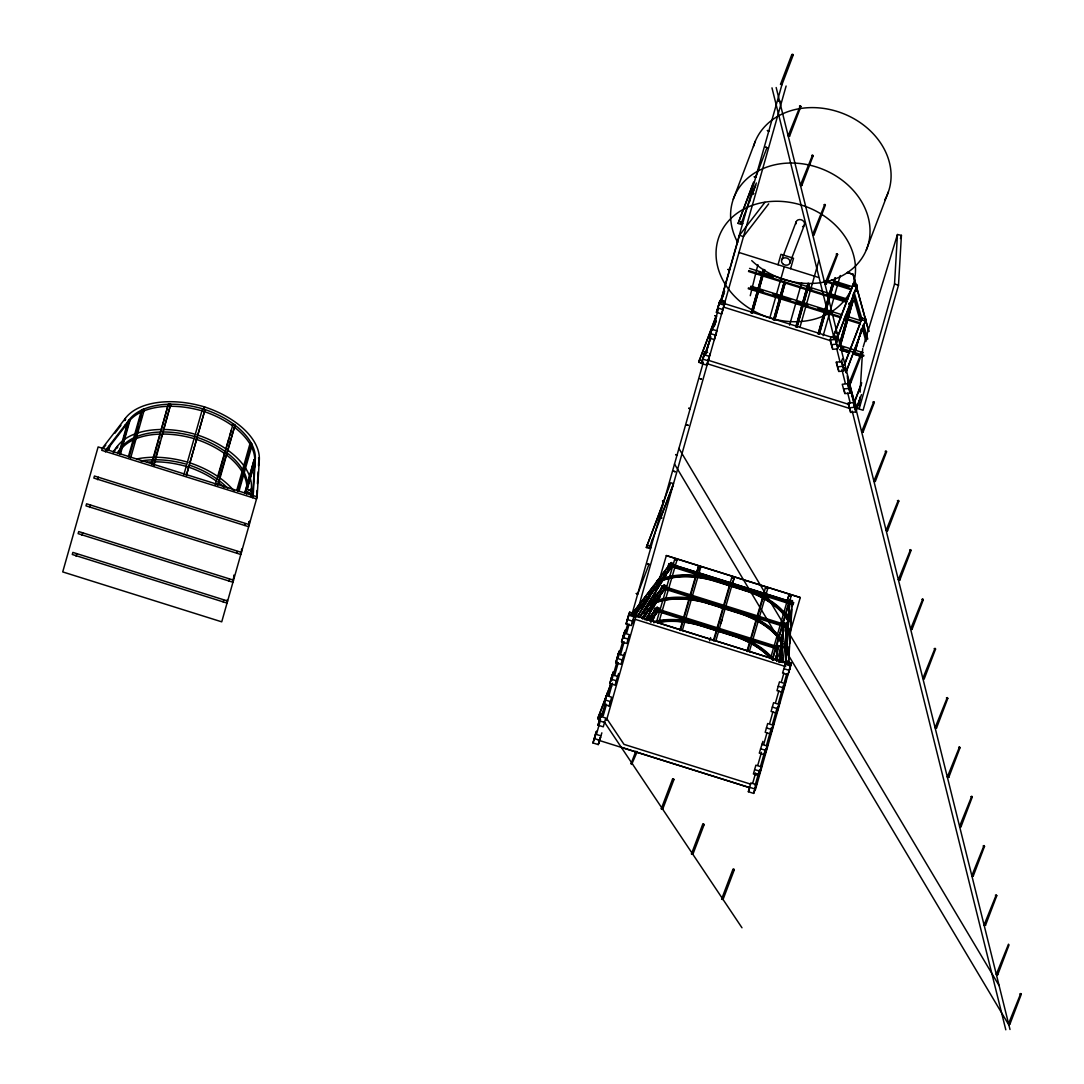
<?xml version="1.0" encoding="UTF-8"?>
<svg xmlns="http://www.w3.org/2000/svg" width="1084" height="1084" viewBox="0 0 1084 1084"><rect width="100%" height="100%" fill="white"/><g stroke="black" fill="none" stroke-linecap="round" stroke-linejoin="round"><path stroke-width="1.5" d="M637.717 593.964L636.322 593.517L637.717 593.964L648.991 564.29L647.595 563.856L648.991 564.29M635.847 751.158L631.105 763.637L631.647 764.437L637.243 751.591M632.5 764.084L631.105 763.637M660.698 517.786C662.31 516.987 661.389 517.285 661.782 518.342M661.281 808.772L662.676 809.206L673.936 779.586L673.462 778.759L672.554 779.098L661.281 808.772L662.676 809.206M672.554 779.098L673.95 779.545M691.47 853.894L692.866 854.327L704.112 824.707L703.651 823.881L702.73 824.233L691.47 853.894L692.866 854.327M702.73 824.233L704.099 824.748M721.646 899.015L723.042 899.449L734.288 869.829L733.827 869.002L732.919 869.354L721.646 899.015L723.042 899.449M755.711 177.288L754.315 176.855L755.711 177.288L766.971 147.668L765.616 147.112L766.944 147.736M732.892 869.436L734.302 869.788M780.534 84.267L781.93 84.701L793.19 55.081L792.716 54.254L791.808 54.593L780.534 84.267L781.93 84.701L720.223 302.626M788.204 135.73L789.586 136.205L800.873 106.503L800.344 105.704L788.204 135.73L789.599 136.164M791.808 54.593L793.203 55.04M799.477 106.069L800.873 106.503M800.439 185.12L801.835 185.527L813.122 155.825L812.58 155.026L800.453 185.052L801.848 185.486M811.726 155.391L813.122 155.825M812.702 234.374L814.084 234.849L825.358 205.147L824.829 204.348L812.702 234.374L814.098 234.808M823.962 204.713L825.358 205.147M824.938 283.696L826.32 284.184L837.607 254.469L837.065 253.67L824.938 283.696L826.333 284.13M836.211 254.035L837.607 254.469M849.422 382.34L850.804 382.828L862.092 353.113L861.563 352.327L849.422 382.34L850.818 382.788M860.696 352.679L862.092 353.113M861.658 431.744L863.054 432.15L874.341 402.449L873.799 401.649L861.672 431.662L863.067 432.109M872.945 402.001L874.341 402.449M873.921 480.984L875.303 481.472L886.576 451.771L886.048 450.971L873.921 480.984L875.316 481.432M885.181 451.323L886.576 451.771M886.156 530.32L887.539 530.794L898.826 501.093L898.284 500.293L886.156 530.32L887.552 530.754M897.43 500.645L898.826 501.093M898.406 579.642L899.788 580.116L911.061 550.415L910.533 549.615L898.406 579.642L899.801 580.076M909.679 549.981L911.061 550.415M910.655 628.964L912.023 629.438L923.311 599.737L922.782 598.937L910.655 628.964L912.037 629.398M921.915 599.303L923.311 599.737M922.877 678.421C924.774 677.608 921.685 678.747 924.273 678.76L935.56 649.059L935.018 648.259L922.89 678.286L924.286 678.719M934.164 648.625L935.56 649.059M935.14 727.608L936.522 728.082L947.795 698.381L947.267 697.581L935.14 727.608L936.535 728.041M946.4 697.947L947.795 698.381M947.375 776.93L948.757 777.418L960.045 747.703L959.516 746.903L947.375 776.93L948.771 777.364M958.649 747.269L960.045 747.703M959.625 826.252L961.007 826.74L972.28 797.025L971.752 796.225L959.625 826.252L961.02 826.686M970.898 796.591L972.28 797.025M971.874 875.574L973.242 876.062L984.529 846.347L984.001 845.561L971.874 875.574L973.269 876.021M983.134 845.913L984.529 846.347M984.096 924.977L985.491 925.384L996.779 895.682L996.237 894.883L984.109 924.896L985.505 925.343M995.383 895.235L996.779 895.682M996.359 974.218L997.741 974.706L1009.014 945.004L1008.486 944.205L996.359 974.218L997.754 974.665M1008.594 1023.553L1009.976 1024.028L1021.264 994.326L1020.735 993.527L1008.594 1023.553L1009.99 1023.987M1019.868 993.879L1021.264 994.326M223.697 600.197L223.128 601.864M227.301 599.723L227.098 603.111L72.276 554.493L72.872 552.406L227.681 601.024M229.537 579.344L228.968 581.01M233.141 578.87L232.938 582.257L78.116 533.64L78.712 531.567L233.534 580.17M233.629 578.477L233.832 575.103M237.41 551.566L236.84 553.233M241.597 549.019L241.393 552.393L86.571 503.789L85.988 505.862L240.811 554.48M246.556 493.992L246.732 491.066M245.269 523.789L244.713 525.455M248.778 525.008L248.968 521.634M249.456 521.241L249.266 524.615L94.444 476.012L93.847 478.085L248.67 526.702M251.231 491.269L251.407 488.342A72.669 41.368 15.8 0 0 245.485 468.071M251.298 496.431L252.301 491.689L246.258 488.721L253.385 491.906L252.667 494.412L245.553 491.215L252.667 494.412M244.984 493.234L254.198 459.521L255.282 459.738L253.141 496.011M252.667 496.011L254.605 463.288M257.03 490.469L256.542 498.925L101.72 450.307L102.316 448.234L125.243 418.492A72.669 41.368 15.8 0 1 204.632 406.961A72.669 41.368 15.8 0 1 259.266 460.564L257.125 496.838L221.732 621.837L62.723 571.918L98.129 446.92L257.125 496.838M257.436 483.721L258.127 471.892M258.507 465.578L258.683 462.651A72.669 41.368 15.8 0 0 258.602 457.719M776.442 659.912L777.133 648.218M776.591 660.698L777.282 649.004M776.754 661.484L777.878 645.576L780.399 645.942L779.504 661.077M776.998 660.603L777.878 645.576M779.152 656.985L779.355 653.625M779.396 656.118L779.599 652.744M779.545 656.918L779.748 653.557M780.968 662.392L782.052 643.977M782.255 640.63L783.149 625.563M781.225 661.511L782.309 643.097M782.499 639.75L783.298 626.362M781.374 662.297L783.895 622.921L786.401 623.286L784.816 650.264M785.358 630.983L785.561 627.609M785.507 631.796L785.9 625.048L785.656 625.929M785.751 630.915L786.401 623.286M785.588 663.313L789.396 602.027L789.152 602.907M789.897 600.265L786.09 661.552L789.653 601.146L789.897 600.265L792.404 600.631L788.569 662.338L789.315 646.321M788.569 655.644L789.071 647.202M789.667 637.067L790.168 628.612M790.764 618.476L791.266 610.035M789.667 643.747L790.412 627.731M790.764 625.17L791.51 609.154M791.862 606.579L792.404 600.631M863.176 346.988L897.444 234.523L901.427 235.35L898.487 285.241L863.094 410.253L859.124 409.007L859.815 397.259M860.113 392.218L862.688 348.601M859.124 409.007L894.53 284.008L897.444 234.523M776.171 658.3L776.401 655.21L775.846 660.17M788.149 616.688L788.393 613.598L782.96 662.676M779.125 662.487L782.309 634.37L779.288 662.094M781.74 661.064L782.12 657.744M785.209 663.476L787.458 643.598M750.264 295.688L757.892 264.645M751.456 312.463L757.309 291.718M758.204 288.534L763.597 269.388L751.104 312.991M752.54 312.788L762.879 276.108M763.773 272.911L764.667 269.726M773.773 319.468L784.111 282.775M774.857 319.807L780.697 299.062M781.591 295.878L785.195 283.114M796.09 326.474L801.943 305.729M802.837 302.544L808.23 283.398M797.174 326.812L809.301 283.737M818.406 333.479L824.26 312.734M825.154 309.55L828.745 296.786M829.653 293.601L832.349 284.022M819.49 333.818L825.331 313.073M826.225 309.888L829.816 297.124M830.723 293.94L835.222 277.978M846.618 319.536L839.382 345.268L840.452 345.606L847.688 319.875M847.512 316.325L851.13 303.452M848.596 316.663L853.108 300.58L852.038 300.241M76.829 553.653L75.975 556.078M82.682 532.813L81.828 535.239M90.541 505.036L89.687 507.461M98.414 477.258L97.56 479.67M106.747 450.903L107.655 447.678L108.657 448.112L109.62 446.865L108.617 446.432M108.712 450.09L109.62 446.865M113.088 453.153L117.384 446.269A72.669 41.368 15.8 0 1 122.113 441.242M125.243 418.492L124.66 420.565A72.669 41.368 15.8 0 1 125.69 419.251M124.66 426.961L125.243 424.874M118.861 453.518L127.98 421.324L128.982 421.757L129.945 420.511L128.942 420.077L106.273 449.467L105.419 451.892M120.744 449.061L128.942 420.077A68.604 39.051 15.8 0 1 201.367 408.438L203.955 409.196L204.632 406.961L203.643 409.102L206.217 409.969A68.563 39.038 15.8 0 1 255.282 459.738M119.877 453.952L128.982 421.757M120.378 454.318L129.945 420.511M128.413 456.554L141.638 409.874L143.562 409.224L144.28 409.847L130.608 458.139M129.131 457.177L142.343 410.497L144.28 409.847M133.996 443.031L138.549 426.92M140.378 420.484L141.747 415.66M142.654 412.435L143.562 409.224M151.462 463.871L168.332 404.305L170.73 404.21L153.792 466.066M151.841 464.548L168.332 404.305M153.413 465.388L160.242 441.242M161.164 438.017L170.283 405.822M183.833 474.792L202.532 408.79L205.025 409.617L186.34 475.619M186.543 474.589L205.025 409.617M215.079 485.307L233.168 423.817L234.998 425.226L218.128 484.792M218.114 476.933L225.865 449.575M226.786 446.351L229.063 438.302M229.971 435.077L231.339 430.253M217.369 485.117L234.998 425.226M236.935 489.765L250.16 443.085L251.136 442.99L252.22 444.589L238.995 491.282M245.214 463.925L246.583 459.088M238.019 491.364L251.244 444.684L250.16 443.085M244.618 493.328L254.198 459.521M247.531 487.109L253.913 464.575M247.437 488.627L255.187 461.269L254.103 461.039M254.347 467.678L254.93 465.605M250.81 490.429L251.407 488.342M258.683 462.651L259.266 460.564M250.932 496.513L252.301 491.689L253.385 491.906M252.382 496.648L253.29 493.437L252.206 493.206M252.572 497.678L253.168 495.591M600.604 719.681L597.812 718.8L598.463 716.483L610.915 683.706M646.321 547.501L670.698 482.746L673.489 483.613L649.113 548.382L646.321 547.501L664.113 500.673M701.551 363.194L698.76 362.327L699.41 360.01L716.023 316.298M756.361 182.966L740.873 224.307L738.096 223.426L753.57 182.085M628.557 615.116L633.855 616.782L631.362 625.576L626.064 623.923L628.557 615.116L629.682 612.148L635.034 613.842M627.189 620.956L629.682 612.148M599.466 740.413L600.617 737.228L598.246 744.586L592.934 742.933L596.552 731.158L594.073 739.966M600.455 716.375L605.766 718.042L603.273 726.836L597.975 725.169L601.593 713.408L600.753 716.348M603.869 704.343L606.362 695.549L611.661 697.202L609.167 706.009L603.869 704.343L607.487 692.581M617.555 676.375L615.062 685.169L609.764 683.503L612.257 674.709L617.555 676.375L618.679 673.408M624.587 652.568L620.969 664.329L615.671 662.676L619.289 650.915L616.796 659.709M621.566 641.836L624.059 633.042L629.357 634.709L626.864 643.503L621.566 641.836L625.183 630.075L624.045 633.259M610.888 680.535L613.381 671.741L612.243 674.926M596.457 734.288L600.143 721.294M601.512 716.429L605.197 703.435M607.501 695.318L610.712 683.963M611.633 680.711L617.148 661.226M618.07 657.988L622.663 641.755M623.585 638.503L627.717 623.896M707.608 352.517L704.966 351.69L701.348 363.452L706.646 365.105L710.264 353.343M702.486 360.254L703.353 357.219M703.719 356.08L704.966 351.69M709.139 337.964L711.632 329.17L716.931 330.823L714.437 339.631L709.139 337.964L710.291 334.78M718.895 303.52L724.193 305.173L721.7 313.981L716.402 312.314L720.02 300.553L725.318 302.219L724.18 305.403M710.264 334.997L712.757 326.203L711.619 329.387M717.527 309.346L720.02 300.553M603.232 715.738L606.471 704.315M608.774 696.185L612.46 683.177M614.614 675.576L618.246 662.717M620.522 654.682L624.167 641.823M626.728 632.758L629.167 624.154M631.796 614.872L703.177 362.801M705.481 354.671L710.643 336.447M712.391 330.268L718.38 309.13M632.528 613.341L671.24 562.582L673.462 563.707L635.021 614.127L632.528 613.341L653.788 585.78M706.145 353.086L710.711 337.138M713.408 327.422L716.673 316.081M720.887 300.824L739.491 235.323L764.925 202.329M599.371 740.006L598.896 741.47M632.297 623.53L633.205 620.305M634.154 616.755L635.265 613.246L673.462 563.707M598.246 744.586L601.864 732.825M632.595 622.866L633.449 619.831M627.988 640.536L628.869 637.27M708.191 360.674L709.017 357.747L707.879 360.931M606.512 720.277L786.117 86.015M650.251 603.707L650.007 604.587L649.316 604.032L649.573 603.151L650.549 603.951M657.053 582.257L656.619 580.821L657.351 582.501M652.636 603.571L655.522 601.688A61.029 34.742 15.8 0 1 708.868 602.609L739.383 612.189A61.029 34.742 15.8 0 1 781.984 641.389L781.74 642.27A61.029 34.742 15.8 0 0 780.439 640.278M650.305 604.831L655.82 601.932A60.582 34.485 15.8 0 1 708.787 602.839L745.819 614.56M658.666 582L662.866 579.601A60.582 34.485 15.8 0 1 715.833 580.523L745.304 589.764A60.582 34.485 15.8 0 1 787.594 618.761L788.989 621.037M777.662 649.099L654.275 610.36L654.519 609.479L777.906 648.218M654.75 609.1L654.993 608.219L778.38 646.958M661.809 586.769L662.053 585.888L787.567 625.305L787.323 626.186M708.502 578.3L668.381 565.699L668.638 564.818L669.113 563.572L793.569 602.65L793.325 603.531M669.113 563.572L668.381 565.699M659.113 609.249L659.357 608.368L657.134 607.243L656.89 608.124L659.113 609.249L649.885 621.213M642.487 617.609L666.416 586.038L664.194 584.913L642.758 613.259M655.806 583.151L671.24 562.582M752.174 313.317L764.559 269.618M778.027 264.74L780.981 254.32L793.529 258.263L790.588 268.683M769.83 317.842L784.301 266.718M773.42 319.997L784.423 281.149M774.491 320.336L780.453 299.292M781.374 296.054L785.033 283.1M657.256 622.65A60.582 34.485 15.8 0 1 701.484 626.051L701.822 624.94L733.38 634.845A61.029 34.742 15.8 0 1 773.217 660.075M655.576 602.812A60.582 34.485 15.8 0 1 708.529 603.72L708.868 602.609M662.622 580.482A60.582 34.485 15.8 0 1 715.589 581.403L715.928 580.279L745.385 589.533A61.029 34.742 15.8 0 1 787.987 618.734L787.743 619.614A61.029 34.742 15.8 0 0 784.979 615.644M789.586 325.132L801.591 282.802M795.737 327.002L808.108 283.29M796.808 327.341L809.192 283.629M709.654 640.807L710.576 637.555M799.911 327.436L818.759 260.878M723.733 607.623L724.464 605.482L724.207 606.362M730.264 585.13L730.982 582.989L730.738 583.87M718.394 629.072L718.638 628.205L718.164 629.452M724.437 607.839L725.169 605.712L724.911 606.593L720.183 605.102M731.443 584.1L731.7 583.219L731.212 584.479M720.101 630.671L719.844 631.552M727.147 608.354L726.808 609.465L727.35 607.799M788.732 621.918L787.35 619.641A60.582 34.485 15.8 0 0 745.047 590.644L745.385 589.533M818.054 334.007L828.596 296.772M829.517 293.534L832.268 283.832M782.729 644.573L781.347 642.297A60.582 34.485 15.8 0 0 739.044 613.3L739.383 612.189M770.141 658.096A60.582 34.485 15.8 0 0 733.041 635.956L733.285 635.075A60.582 34.485 15.8 0 1 772.065 659.153M771.361 658.991A61.029 34.742 15.8 0 0 733.123 635.725L733.38 634.845M819.125 334.346L829.666 297.111M830.588 293.872L833.339 284.171M834.26 280.932L835.168 277.694M823.176 335.688L829.206 314.441M830.073 311.352L840.236 275.512M837.038 338.533L836.794 339.414L856.645 286.935L852.742 285.702L852.485 286.582M853.23 283.954L852.986 284.835L856.888 286.054L857.146 285.173L853.23 283.954L833.23 336.826L833.488 335.945L837.539 336.772L837.295 337.652L857.146 285.173M839.436 344.319L851.103 303.1M851.767 302.951L851.523 303.832L852.607 300.756L852.349 301.637M856.387 287.816L856.645 286.935M840.059 346.243L853.108 300.58M856.509 290.458L856.265 291.339L857.349 288.263L857.092 289.143M846.387 370.863L846.143 371.744L866.008 319.238L862.092 318.018L844.138 365.281M861.848 318.899L862.092 318.018M861.902 356.677L854.355 354.305L861.644 328.52M854.355 354.305L861.712 328.357M865.249 321.88L865.506 321L861.604 319.766M865.75 320.119L866.008 319.238M783.895 622.921L783.637 623.801L786.157 624.167M787.35 619.641L787.594 618.761M780.141 646.823L780.399 645.942M781.347 642.297L781.591 641.416A60.582 34.485 15.8 0 0 739.288 612.419M733.163 586.038L792.851 604.777L793.095 603.896L668.638 564.818M787.567 625.305L786.849 627.433L748.976 615.549M856.821 407.354L856.563 408.234L860.384 397.963M857.309 405.592L857.065 406.473L861.468 394.644M748.366 791.726L750.86 782.933L756.158 784.599L753.665 793.393L748.366 791.726L749.505 788.542M762.906 741.375L759.288 753.136L764.586 754.803L765.738 751.619M788.596 662.053L786.334 660.671L782.553 673.056L787.851 674.709L788.989 671.524M752.757 783.027L755.507 773.326M757.797 765.236L761.469 752.31M763.759 744.22L766.957 732.892M769.708 723.191L772.906 711.876M775.656 702.175L778.868 690.847M781.618 681.145L783.908 673.069M755.006 785.832L759.599 769.599M760.521 766.347L765.114 750.114M766.496 745.25L771.551 727.391M772.472 724.139L777.065 707.906M778.447 703.042L783.502 685.183M784.423 681.931L786.727 673.814M758.692 775.643L761.185 766.835L755.887 765.182L753.394 773.976L758.692 775.643L759.843 772.445M764.586 754.803L767.079 746.009L761.781 744.342M772.987 725.169L767.689 723.502L765.196 732.31L770.494 733.963L774.111 722.201L771.618 731.009M776.388 713.136L778.881 704.343L773.583 702.676L771.09 711.47L776.388 713.136L777.54 709.952M782.296 692.297L784.775 683.503L779.477 681.836L776.984 690.644L782.296 692.297L783.434 689.112M759.816 772.675L762.309 763.868L761.171 767.066M765.724 751.835L768.204 743.041L767.066 746.226M777.513 710.169L780.006 701.375L778.868 704.559M783.42 689.343L785.914 680.535L784.762 683.733M755.507 789.437L790.9 664.438L631.904 614.506M788.976 671.755L791.469 662.947L786.103 661.267M647.582 620.238L650.441 610.414M653.245 600.726L656.999 587.799M659.289 579.859L666.362 555.496L800.277 597.541L789.504 634.696M656.47 622.094L674.682 559.385L676.958 560.103L658.571 623.314M679.953 630.021L698.353 566.824L700.643 567.542L682.242 630.739M696.484 573.26L698.353 566.824M680.386 630.509L696.822 573.87M698.448 570.861L699.803 566.146M713.421 640.536L716.226 630.888M717.161 627.663L722.757 608.368M723.692 605.157L731.822 577.325L734.112 578.043L732.242 584.479M713.855 641.01L730.765 582.772M715.711 641.254L725.047 609.086M725.982 605.875L731.578 586.579M732.513 583.368L734.112 578.043M721.05 623.07L721.971 619.858M747.011 651.077L765.412 587.88L767.702 588.598L749.301 651.796M747.445 651.565L764.301 593.449M770.941 656.836L788.881 595.238L791.157 595.956L772.499 660.278M787.011 601.674L788.881 595.238M772.214 659.343L789.125 601.092L673.056 564.791M900.452 238.561L901.427 235.35M752.513 193.386L753.854 193.602L752.757 194.158M733.285 199.199L755.372 141.096M738.096 223.426L752.919 184.402M743.841 216.502L745.033 213.385M749.179 202.451L750.372 199.334M752.743 193.088L755.711 185.283M718.882 303.737L719.654 301.677M718.773 304.943L717.649 307.91L722.947 309.577M716.402 312.314L717.554 309.13M720.779 301.515L724.613 291.176M721.47 300.119L723.868 293.818M698.76 362.327L715.955 317.043M711.538 330.376L710.386 333.56L715.684 335.227M710.372 333.791L711.145 331.731M714.085 326.203L715.874 321.487M714.18 326.392L716.226 320.783M703.814 354.874L704.6 352.815M702.567 359.265L703.733 355.864M710.508 339.021L702.202 360.877L699.41 360.01M724.844 302.07L721.104 300.227M715.67 335.444L716.443 333.398M651.484 542.135L652.663 539.019M660.969 517.163L672.825 485.93M628.544 615.346L629.316 613.287M627.297 619.736L628.449 616.335M626.064 623.923L627.216 620.726M623.178 636.308L623.964 634.248M622.799 637.663L623.937 634.479M632.555 613.056L635.265 613.246L633.842 616.999M618.137 654.099L618.923 652.04M616.891 658.489L618.056 655.088M615.671 662.676L616.81 659.492M634.736 615.292L672.961 565.469L634.763 615.007M612.162 675.915L611.01 679.112L616.308 680.766M610.997 679.329L611.769 677.27M609.764 683.503L610.915 680.318M597.812 718.8L610.861 684.451M605.102 700.156L606.241 696.971M604.235 703.204L605.007 701.158M600.441 716.592L601.227 714.546M599.195 720.995L599.98 718.936L597.975 725.169M602.447 714.234L605.4 706.429M595.414 734.356L596.2 732.296M594.168 738.746L595.333 735.345M592.934 742.933L594.086 739.735M609.167 706.009L610.319 702.811M781.713 259.862L796.239 221.61M598.612 743.461L599.384 741.402M662.053 585.888L661.335 588.029L661.579 587.149L787.092 626.552M654.275 610.36L654.993 608.219M789.843 263.155L804.382 224.903M726.863 584.683L727.323 583.246L727.025 584.032M717.445 629.235L717.933 627.975M853.054 274.415L847.363 272.45L853.054 274.415L868.758 331.433M836.455 336.514L835.33 339.482L837.905 348.831L832.62 349.346L830.046 339.997L831.171 337.029L836.455 336.514L837.322 339.631M720.006 630.915L720.304 630.129M831.645 336.975L835.601 336.596M866.306 249.984L888.392 191.882M833.339 337.002L845.899 303.913M847.702 299.198L851.292 289.74M836.482 337.693L835.696 339.753L836.591 342.991L837.376 340.932M838.664 345.606L837.878 347.666L836.984 344.427M841.428 361.636L836.143 362.137L838.718 371.487L844.002 370.985L841.428 361.636L842.553 358.668M843.867 364.509L843.081 366.568L843.975 369.807L844.761 367.747M844.842 363.885L860.398 322.924L844.45 317.978M845.886 372.625L865.506 321M847.525 383.777L842.241 384.278L844.815 393.627L850.1 393.126L847.525 383.777L848.65 380.809M849.937 385.484L848.813 388.451L843.528 388.953M850.1 393.126L851.225 390.159M853.257 402.598L854.382 399.63L856.956 408.98L855.832 411.947L850.534 412.462L847.959 403.099L853.257 402.598L855.832 411.947M854.571 401.757L861.658 382.666M854.924 401.053L861.509 383.722M855.669 404.305L854.544 407.272L849.246 407.787M792.851 604.777L793.569 602.65M790.317 666.145L791.469 662.947M789.464 669.18L790.236 667.134M789.071 670.535L790.222 667.351M784.681 684.722L783.542 687.906L778.231 686.24M783.515 688.123L784.301 686.064M778 707.608L778.786 705.549M777.621 708.963L778.759 705.765M772.96 725.399L773.746 723.34M771.713 729.789L772.878 726.388M770.494 733.963L771.632 730.779M766.984 747.215L765.832 750.399L760.534 748.746M765.819 750.629L766.605 748.57M760.304 770.101L761.076 768.055M759.925 771.456L761.063 768.271M756.131 784.816L757.282 781.632L753.665 793.393M754.898 789.206L756.049 785.805M754.03 792.255L754.803 790.209M674.682 559.385L676.958 560.103M700.643 567.542L698.164 567.311M731.822 577.325L733.909 578.544M765.412 587.88L767.702 588.598M791.157 595.956L788.678 595.739M800.277 597.541L666.308 555.631M202.532 408.79L204.768 410.199M636.972 616.932L655.82 586.837M637.514 616.484L649.872 596.756M639.289 617.555L663.313 579.195M640.088 616.701L666.077 575.197L664.207 577.772M642.934 619.194L649.221 609.154M644.153 617.65L645.915 614.831M645.143 619.98L660.373 596.078L646.023 618.991M650.807 622.338L654.465 616.918L651.782 621.213M103.739 447.692L105.771 445.063M114.877 433.248L120.947 425.375M106.679 450.267L128.359 422.164A68.59 39.051 15.8 0 1 140.337 412.503M113.671 451.066L117.384 446.269M117.384 452.651L121.083 447.855M117.709 453.546L119.565 451.134M768.678 203.846L743.448 236.569L739.491 235.323M636.322 608.978L646.443 595.848M649.492 591.905L657.582 581.403M659.614 578.788L661.633 576.16M666.687 569.601L669.736 565.658M633.042 613.788L636.078 609.845M648.218 594.1L651.267 590.17M663.408 574.412L665.427 571.796M667.459 569.168L669.478 566.539M639.98 616.295L664.194 584.913M643.517 612.826L647.554 607.596M652.595 601.064L661.674 589.289M653.354 600.631L655.373 598.016M641.714 618.07L666.416 586.038M642.243 618.49L665.915 587.799L643.029 618.029M646.809 620.644L657.134 607.243M648.625 618.842L654.817 610.807M651.47 615.698L655.603 610.346M650.197 617.921L652.256 615.238M650.129 620.333L659.357 608.368M650.657 620.766L658.855 610.129L651.43 620.319M660.237 580.617L662.866 579.601M653.191 602.934L655.82 601.932M702.947 362.828L701.863 362.273L702.988 361.812M849.26 304.197L849.314 302.992L848.731 304.021M830.046 339.997L835.33 339.482M831.333 344.671L836.618 344.156M837.431 366.812L842.715 366.311M251.244 444.684L252.22 444.589M790.764 623.286L791.686 623.232L790.521 624.167M168.711 404.982L171.109 404.888M721.023 300.634L725.074 301.46M196.082 436.974L193.467 436.215A68.59 39.051 15.8 0 0 162.871 431.988M187.627 466.838L185.012 466.079A68.59 39.051 15.8 0 0 154.416 461.838M738.746 221.122L741.537 221.99M894.53 284.008L898.487 285.241M831.591 280.173L852.512 286.745M834.558 282.07L849.043 286.623M738.976 252.477L818.474 277.436M825.927 280.851L851.685 288.94M824.07 281.23L851.441 289.821M749.572 268.398L847.769 299.238M758.976 272.314L773.461 276.867M807.282 287.477L812.106 288.994M828.203 294.049L845.913 299.618M851.55 301.515L852.634 301.853M748.732 270.594L846.943 301.433M748.488 271.474L846.685 302.314M750.887 286.135L842.078 314.78M845.29 315.783L861.279 320.81M750.629 287.016L763.434 291.04M773.028 294.049L790.629 299.577M797.038 301.582L808.23 305.105M817.837 308.113L829.03 311.636M748.448 287.829L841.252 316.962M748.204 288.71L841.008 317.842M844.206 318.859L860.208 323.872M720.318 302.287L838.718 339.468M723.516 307.084L830.317 340.606M839.07 345.105L863.135 352.666M838.813 345.986L843.637 347.503M841.441 348.316L863.907 355.362M841.198 349.197L849.219 351.717M852.431 352.72L863.663 356.243M840.059 349.644L849.626 352.652M854.409 354.143L861.956 356.514M840.005 349.807L849.571 352.801M703.841 354.644L709.139 356.311M708.435 360.322L849.111 404.481M702.595 359.048L707.893 360.715M706.497 363.492L849.91 408.519M646.972 545.198L649.763 546.065M672.066 565.455L675.278 566.458M712.188 578.057L723.421 581.58M749.992 589.926L761.225 593.449M770.859 596.471L778.881 598.991M786.903 601.512L790.114 602.514M711.714 579.303L723.502 583.002M715.589 581.403L745.047 590.644M664.966 587.758L672.852 590.238M682.324 593.205L693.367 596.674M699.668 598.666L710.711 602.135M730.521 608.341L735.25 609.831M747.879 613.801L752.608 615.278M765.236 619.249L769.965 620.726M664.478 589.019L703.923 601.403M708.529 603.72L739.044 613.3M662.703 611.593L673.841 615.089M683.381 618.083L691.348 620.59M700.887 623.585L708.841 626.078M717.676 628.856L728.814 632.351M735.182 634.357L746.32 637.853M752.675 639.845L766.998 644.343M773.366 646.335L778.136 647.839M733.123 635.725L701.565 625.82A61.029 34.742 15.8 0 0 657.026 622.392M701.484 626.051L733.041 635.956M630.481 614.154L789.477 664.072M785.033 664.248L790.344 665.915M635.102 619.303L785.737 666.592M627.311 619.52L632.609 621.186M783.8 668.652L789.098 670.318M622.812 637.446L628.11 639.099M618.165 653.869L623.463 655.535M616.918 658.273L622.216 659.939M772.336 707.08L777.635 708.733M766.442 727.906L771.74 729.573M605.116 699.939L610.414 701.605M598.463 716.483L601.254 717.364M599.208 720.779L604.52 722.432M754.64 769.572L759.938 771.239M755.087 773.258L759.057 774.504M595.428 734.125L600.726 735.792M750.697 784.152L623.991 744.356L606.918 718.827M594.181 738.529L599.493 740.196M749.613 787.323L754.911 788.989M621.268 747.283L749.112 787.431M598.3 740.155L749.261 787.567M203.06 411.188L205.635 412.056A68.59 39.051 15.8 0 1 232.586 425.89M195.188 438.966L197.762 439.833A68.59 39.051 15.8 0 1 224.713 453.668M670.996 563.463L673.218 564.588M634.777 610.834L634.682 609.872L635.793 610.116M232.41 424.129L234.239 425.551M141.638 409.874L142.343 410.497M604.127 721.659L741.984 927.782M781.591 641.416L782.973 643.693M678.923 448.451L999.123 985.654M674.505 464.047L1008.906 1025.085M854.097 292.152L862.119 319.644M863.528 324.495L867.783 339.062M853.501 293.872L855.859 301.962M856.794 305.2L858.216 310.051M853.528 293.385L861.211 320.607M862.566 325.417L866.644 339.82M852.905 295.092L860.14 320.715M862.403 328.723L866.021 341.528M853.108 274.252L868.812 331.284M844.951 367.761L846.292 372.639M847.187 375.877L855.249 405.131M847.363 377.909L854.016 402.083M849.355 386.554L850.683 391.392M851.577 394.617L853.352 401.053M841.794 361.893L842.688 365.132M848.338 403.37L849.219 406.608M849.626 408.045L850.506 411.283M830.412 340.254L831.306 343.493M831.699 344.929L832.593 348.167M836.509 362.395L837.404 365.633M837.796 367.069L838.691 370.308M843.894 389.224L844.788 392.462M776.171 87.519L1010.003 1029.488M771.971 87.845L834.301 338.913M836.699 348.56L840.005 361.893M841.902 369.522L845.303 383.221M847.742 393.072L850.303 403.37M852.227 411.121L1005.803 1029.8M796.157 223.738A4.39 3.604 20.8 0 1 801.09 219.727A4.39 3.604 20.8 0 1 803.8 225.797M803.542 226.055A4.39 3.604 20.8 0 1 802.58 226.637M737.716 242.518A71.219 58.482 20.8 0 1 797.011 163.237A71.219 58.482 20.8 0 1 865.533 251.745A71.219 58.482 20.8 0 1 751.727 260.621M753.475 146.516A71.219 58.482 20.8 0 1 843.894 113.861A71.219 58.482 20.8 0 1 884.829 199.727M654.628 622.108A61.029 34.742 15.8 0 1 701.822 624.94M656.484 621.782A62.045 35.325 15.8 0 1 657.866 621.525M663.611 620.766A62.045 35.325 15.8 0 1 680.725 620.902M683.963 621.295A62.045 35.325 15.8 0 1 688.841 622.067M690.467 622.379A62.045 35.325 15.8 0 1 693.719 623.083M695.345 623.463A62.045 35.325 15.8 0 1 698.57 624.316M700.183 624.777A62.045 35.325 15.8 0 1 701.782 625.265M654.045 621.511A62.045 35.325 15.8 0 1 702.025 624.398M653.611 622.69A60.582 34.485 15.8 0 1 701.727 625.17M655.278 602.568A61.029 34.742 15.8 0 1 664.086 600.062M665.441 599.804A61.029 34.742 15.8 0 1 708.624 603.49L739.139 613.07A61.029 34.742 15.8 0 1 777.364 636.335M654.587 601.999A62.045 35.325 15.8 0 1 658.259 600.766M660.847 600.062A62.045 35.325 15.8 0 1 663.543 599.466M666.321 598.964A62.045 35.325 15.8 0 1 669.194 598.585M689.397 598.761A62.045 35.325 15.8 0 1 692.635 599.195M695.887 599.737A62.045 35.325 15.8 0 1 699.153 600.387M700.779 600.753A62.045 35.325 15.8 0 1 704.017 601.552M705.63 601.986A62.045 35.325 15.8 0 1 707.229 602.46M654.844 601.132A62.045 35.325 15.8 0 1 709.085 602.067M715.928 580.279A61.029 34.742 15.8 0 0 662.581 579.357L662.324 580.238A61.029 34.742 15.8 0 1 668.489 578.328M669.804 578.016A61.029 34.742 15.8 0 1 673.869 577.257M675.278 577.054A61.029 34.742 15.8 0 1 715.67 581.159L745.142 590.414A61.029 34.742 15.8 0 1 784.193 614.655M661.647 579.683A62.045 35.325 15.8 0 1 664.058 578.829M665.319 578.436A62.045 35.325 15.8 0 1 666.592 578.07M669.234 577.42A62.045 35.325 15.8 0 1 671.972 576.878M676.253 576.254A62.045 35.325 15.8 0 1 680.711 575.889M691.619 575.983A62.045 35.325 15.8 0 1 696.443 576.431M701.321 577.122A62.045 35.325 15.8 0 1 704.573 577.718M706.199 578.057A62.045 35.325 15.8 0 1 707.825 578.422M711.063 579.222A62.045 35.325 15.8 0 1 712.676 579.669M661.89 578.802A62.045 35.325 15.8 0 1 716.131 579.737M734.925 635.685A62.045 35.325 15.8 0 1 736.497 636.227M739.627 637.365A62.045 35.325 15.8 0 1 744.193 639.248M745.697 639.912A62.045 35.325 15.8 0 1 752.865 643.557M754.234 644.343A62.045 35.325 15.8 0 1 758.19 646.796M759.45 647.649A62.045 35.325 15.8 0 1 763.082 650.292M764.22 651.199A62.045 35.325 15.8 0 1 773.041 659.831M733.583 634.303A62.045 35.325 15.8 0 1 774.098 659.953M778.19 637.311A61.029 34.742 15.8 0 1 779.721 639.289M740.928 613.029A62.045 35.325 15.8 0 1 742.513 613.571M744.071 614.127A62.045 35.325 15.8 0 1 745.629 614.709M748.692 615.942A62.045 35.325 15.8 0 1 753.177 617.948M756.063 619.384A62.045 35.325 15.8 0 1 760.236 621.688M761.578 622.487A62.045 35.325 15.8 0 1 766.7 625.861M767.906 626.742A62.045 35.325 15.8 0 1 771.347 629.452M777.336 635.197A62.045 35.325 15.8 0 1 778.217 636.186M779.057 637.175A62.045 35.325 15.8 0 1 780.615 639.181M739.586 611.647A62.045 35.325 15.8 0 1 782.905 641.335M745.602 588.991A62.045 35.325 15.8 0 1 788.922 618.679M751.632 592.054A62.045 35.325 15.8 0 1 756.212 593.937M759.179 595.292A62.045 35.325 15.8 0 1 760.629 595.997M763.488 597.474A62.045 35.325 15.8 0 1 764.87 598.246M766.239 599.032A62.045 35.325 15.8 0 1 767.594 599.831M768.908 600.658A62.045 35.325 15.8 0 1 771.469 602.338M772.702 603.205A62.045 35.325 15.8 0 1 775.087 604.98M776.239 605.888A62.045 35.325 15.8 0 1 785.859 615.522M786.618 616.525A62.045 35.325 15.8 0 1 788.664 619.56M190.499 465.524A68.59 39.051 15.8 0 1 217.437 479.372M219.32 480.768A68.59 39.051 15.8 0 1 227.667 488.22M189.903 467.597A68.59 39.051 15.8 0 1 216.854 481.445M218.738 482.854A68.59 39.051 15.8 0 1 223.968 487.244M188.901 462.516A72.669 41.368 15.8 0 1 218.033 476.621M220.106 478.085A72.669 41.368 15.8 0 1 233.887 490.767M140.947 460.985A68.59 39.051 15.8 0 1 152.559 459.806M154.998 459.765A68.59 39.051 15.8 0 1 185.594 463.979M147.194 462.177A68.59 39.051 15.8 0 1 151.963 461.892M136.57 459.006A72.669 41.368 15.8 0 1 186.204 461.743M196.76 434.738A72.669 41.368 15.8 0 1 225.892 448.844M227.965 450.307A72.669 41.368 15.8 0 1 244.334 466.364M198.358 437.746A68.59 39.051 15.8 0 1 225.309 451.594M227.193 452.99A68.59 39.051 15.8 0 1 247.409 487.515M226.597 455.077A68.59 39.051 15.8 0 1 242.233 472.041M243.941 475.28A68.59 39.051 15.8 0 1 246.813 489.602M116.787 448.342A72.669 41.368 15.8 0 1 117.831 447.028M125.026 439.006A72.669 41.368 15.8 0 1 135.798 433.627M137.858 432.936A72.669 41.368 15.8 0 1 161.638 429.481M164.253 429.494A72.669 41.368 15.8 0 1 194.063 433.966M120.487 449.941A68.59 39.051 15.8 0 1 134.213 439.467M136.015 438.695A68.59 39.051 15.8 0 1 159.836 434.115M162.275 434.061A68.59 39.051 15.8 0 1 192.871 438.288M122.085 446.581A68.59 39.051 15.8 0 1 133.061 438.207M136.598 436.608A68.59 39.051 15.8 0 1 160.418 432.028M234.469 427.299A68.59 39.051 15.8 0 1 250.106 444.264M251 445.89A68.59 39.051 15.8 0 1 254.767 460.253M143.874 410.917A68.59 39.051 15.8 0 1 167.695 406.337M170.147 406.283A68.59 39.051 15.8 0 1 200.743 410.511M610.102 686.118L611.498 686.551L610.102 686.118M647.595 563.856L648.882 564.493L647.595 563.856M649.438 547.23L650.834 547.664L649.438 547.23M662.541 500.93L663.936 501.364L662.541 500.93M673.814 471.269L675.21 471.703L673.814 471.269M675.657 454.63L677.053 455.077L675.657 454.63M686.917 424.969L688.313 425.402L686.917 424.969M688.76 408.329L690.156 408.776L688.76 408.329M700.034 378.668L701.429 379.115L700.034 378.668M714.993 315.742L716.375 316.176L714.993 315.742M728.096 269.442L729.491 269.889L728.096 269.442M741.212 223.155L742.608 223.589L741.212 223.155M767.431 130.554L768.827 131.001L767.431 130.554M778.691 100.893L780.101 101.286L778.678 101.029M837.187 333.018L838.582 333.452L837.187 333.018M721.321 605.902L720.765 607.568L721.321 605.902M715.304 628.557L714.763 630.224L715.304 628.557M734.41 585.468L733.868 587.135L734.41 585.468M848.677 381.988L847.891 384.034L848.786 387.273L849.571 385.226L848.677 381.988M849.964 386.663L849.179 388.709L850.073 391.947L850.859 389.901L849.964 386.663M854.409 400.809L853.623 402.869L854.517 406.107L855.29 404.047L854.409 400.809M855.696 405.484L854.91 407.543L855.804 410.782L856.577 408.722L855.696 405.484M782.607 263.629A4.39 3.604 20.8 0 0 789.884 263.073A4.39 3.604 20.8 0 0 784.857 257.802A4.39 3.604 20.8 0 0 782.607 263.629M724.654 283.358A71.219 58.482 20.8 0 0 845.412 299.184A71.219 58.482 20.8 0 0 787.269 201.963A71.219 58.482 20.8 0 0 724.654 283.358"/></g></svg>
